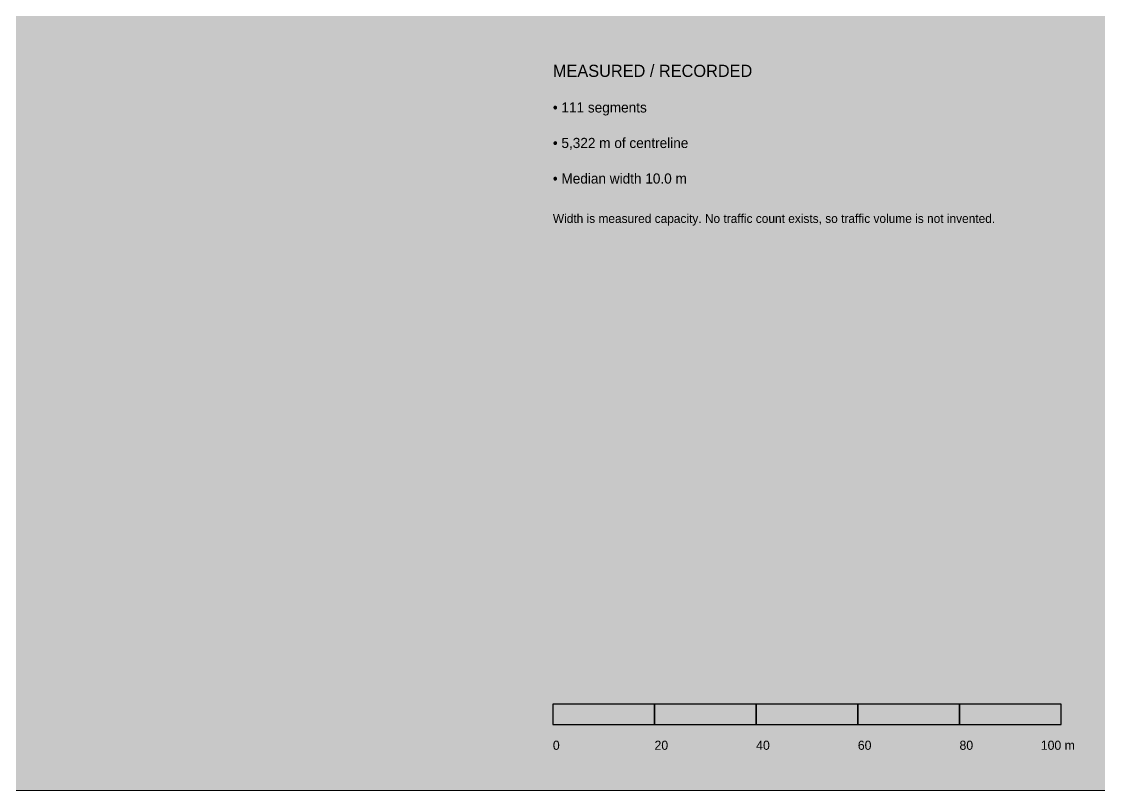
# Model space of a CAD drawing. Header units: metres. Extents: x -334141 to -333355, y -28168 to -27441.
# Drawn here: x -333863.6 to -333651.6, y -28168.2 to -28016.8 of the extents above; entities that cross this region are included whole.
import ezdxf

# ---------------------------------------------------------------- set-up
doc = ezdxf.new("R2010")
doc.units = ezdxf.units.M
for name, color, linetype, lineweight, true_color in [('EB-KEY-BACKGROUND', 7, 'CONTINUOUS', 0, 0xf4f2ed), ('EB-KEY-SCALE', 7, 'CONTINUOUS', 25, 0x151515), ('EB-KEY-TEXT', 7, 'CONTINUOUS', 13, 0x151515)]:
    doc.layers.add(name, color=color, linetype=linetype, lineweight=lineweight, true_color=true_color)
doc.styles.add('OD-INTER', font='Inter.ttf')

msp = doc.modelspace()

# ---------------------------------------------------------------- hatches: boundary and pattern name
at = {"layer": 'EB-KEY-BACKGROUND', "transparency": 33554687}
msp.add_hatch(color=256, dxfattribs=at).paths.add_polyline_path([(-334064.11, -28007.72), (-333479.11, -28007.72), (-333479.11, -28168.22), (-334064.11, -28168.22)])
at = {"layer": 'EB-KEY-SCALE', "transparency": 33554687}
for points in [[(-333759.11, -28155.22), (-333739.11, -28155.22), (-333739.11, -28151.22), (-333759.11, -28151.22)], [(-333719.11, -28155.22), (-333699.11, -28155.22), (-333699.11, -28151.22), (-333719.11, -28151.22)], [(-333679.11, -28155.22), (-333659.11, -28155.22), (-333659.11, -28151.22), (-333679.11, -28151.22)]]:
    msp.add_hatch(color=256, dxfattribs=at).paths.add_polyline_path(points)

# ---------------------------------------------------------------- linework, layer by layer
at = {"layer": 'EB-KEY-SCALE'}
for points in [[(-333759.11, -28155.22), (-333739.11, -28155.22), (-333739.11, -28151.22), (-333759.11, -28151.22)], [(-333739.11, -28155.22), (-333719.11, -28155.22), (-333719.11, -28151.22), (-333739.11, -28151.22)], [(-333719.11, -28155.22), (-333699.11, -28155.22), (-333699.11, -28151.22), (-333719.11, -28151.22)], [(-333699.11, -28155.22), (-333679.11, -28155.22), (-333679.11, -28151.22), (-333699.11, -28151.22)], [(-333679.11, -28155.22), (-333659.11, -28155.22), (-333659.11, -28151.22), (-333679.11, -28151.22)]]:
    msp.add_lwpolyline(points, close=True, dxfattribs=at)
at = {"layer": 'EB-KEY-TEXT'}
msp.add_lwpolyline([(-334064.11, -28007.72), (-333479.11, -28007.72), (-333479.11, -28168.22), (-334064.11, -28168.22)], close=True, dxfattribs=at)

# ---------------------------------------------------------------- texts
at = {"layer": 'EB-KEY-TEXT', "style": 'OD-INTER'}
for s, height, p in [('MEASURED / RECORDED', 2.4, (-333759.11, -28027.72)), ('0', 1.8, (-333759.11, -28160.22)), ('20', 1.8, (-333739.11, -28160.22)), ('40', 1.8, (-333719.11, -28160.22)), ('60', 1.8, (-333699.11, -28160.22)), ('80', 1.8, (-333679.11, -28160.22)), ('100 m', 1.8, (-333663.11, -28160.22))]:
    msp.add_text(s, height=height, dxfattribs=at).set_placement(p)
at = {"layer": 'EB-KEY-TEXT', "width": 265, "attachment_point": 1, "style": 'OD-INTER'}
for s, insert, char_height in [('• 111 segments', (-333759.11, -28032.72), 2), ('• 5,322 m of centreline', (-333759.11, -28039.72), 2), ('• Median width 10.0 m', (-333759.11, -28046.72), 2), ('Width is measured capacity. No traffic count exists, so traffic volume is not invented.', (-333759.11, -28054.72), 1.75)]:
    msp.add_mtext(s, dxfattribs=dict(at, insert=insert, char_height=char_height))

doc.saveas('drawing.dxf')
